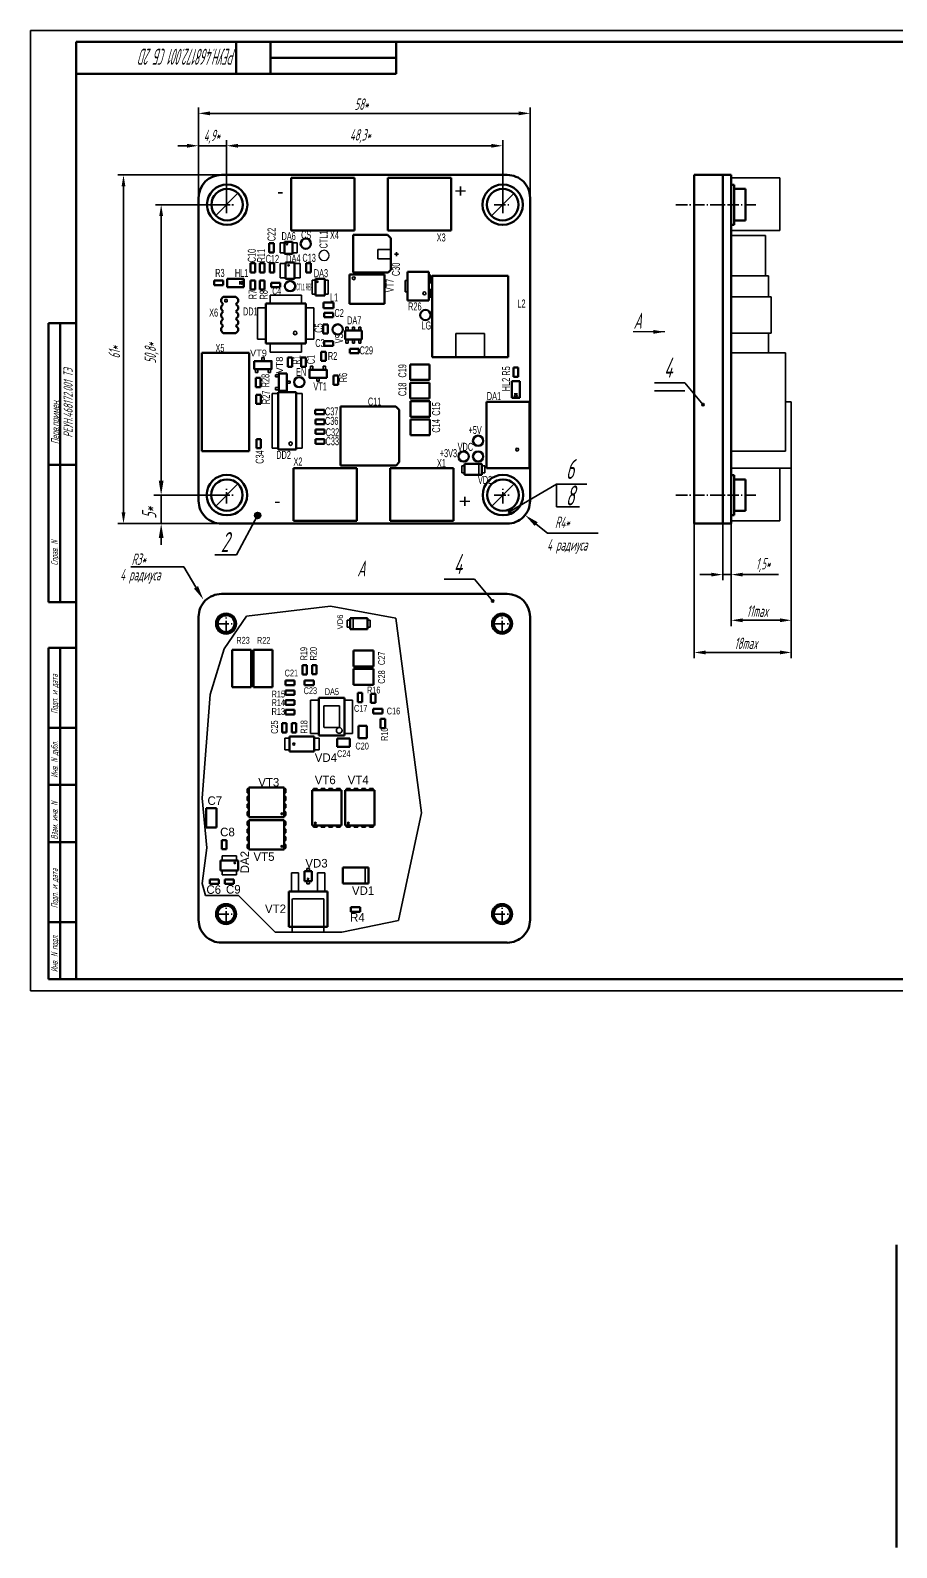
# Model space of a CAD drawing. Extents: x 23089 to 26449, y -1278 to -524.
# Drawn here: x 25663 to 26042, y -1187 to -524 of the extents above; entities that cross this region are included whole.
import ezdxf

# ---------------------------------------------------------------- set-up
doc = ezdxf.new("R2010")
doc.units = 0
doc.header["$MEASUREMENT"] = 0
doc.linetypes.add('CNTR_ECKD_1', pattern=[7.5, 5, -1, 0.5, -1])
doc.linetypes.add('DASHED2', pattern=[0.375, 0.25, -0.125])
doc.layers.get('0').update_dxf_attribs({"linetype": 'CONTINUOUS', "lineweight": 50})
for name, color, linetype, lineweight in [('CENTER', 2, 'CNTR_ECKD_1', 35), ('CONTUR', 7, 'CONTINUOUS', 50), ('DIM', 1, 'CONTINUOUS', 35)]:
    doc.layers.add(name, color=color, linetype=linetype, lineweight=lineweight)
doc.layers.add('TEXT', color=1, linetype='CONTINUOUS')
doc.layers.add('TopOverlay', color=2, linetype='CONTINUOUS')
doc.styles.add('ECKD', font='ec5cdwin.shx', dxfattribs={"oblique": 15})
doc.styles.add('GOST', font='GOST.shx', dxfattribs={"width": 0.7, "oblique": 15})
doc.styles.get("Standard").update_dxf_attribs({"font": 'ec5cdwin.shx'})
doc.dimstyles.new('05', dxfattribs={"dimtxt": 5, "dimasz": 5, "dimexe": 2.5, "dimexo": 0, "dimgap": 1.5, "dimtad": 1, "dimtoh": 1, "dimlfac": 0.5, "dimtxsty": 'ECKD', "dimcen": -3, "dimdle": 1.25, "dimclrd": 256, "dimclre": 256, "dimclrt": 256, "dimaunit": 1, "dimadec": 0, "dimazin": 0, "dimtfac": 0.45, "dimtmove": 0, "dimatfit": 2, "dimfxl": 1, "dimtvp": 0.9, "dimtolj": 1, "dimtzin": 12, "dimarcsym": 1})

msp = doc.modelspace()

# ---------------------------------------------------------------- hatches: boundary and pattern name
at = {"layer": 'DIM'}
for points in [[(25956.59, -687.25, 1), (25957.68, -687.25, 1)], [(25763.66, -735.72, 1), (25760.98, -735.72, 1)], [(25872.07, -733.99, 1), (25873.16, -733.99, 1)], [(25864.61, -773.12, 1), (25865.69, -773.12, 1)]]:
    msp.add_hatch(color=256, dxfattribs=at).paths.add_polyline_path(points)

# ---------------------------------------------------------------- linework, layer by layer
for p, q in [((25767.92, -528.55), (25767.92, -542.55)), ((25822.92, -528.55), (25822.92, -542.55)), ((25767.92, -535.55), (25822.92, -535.55)), ((25746.5, -586.79), (25871.5, -586.79)), ((25777, -588.04), (25804.75, -588.04)), ((25777, -588.04), (25777, -611.04)), ((25804.75, -588.04), (25804.75, -611.04)), ((25819.25, -588.04), (25847, -588.04)), ((25819.25, -588.04), (25819.25, -611.04)), ((25847, -588.04), (25847, -611.04)), ((25965.74, -586.79), (25953.24, -586.79)), ((25953.24, -586.79), (25953.24, -739.29)), ((25965.74, -586.79), (25969.49, -586.79)), ((25965.74, -739.29), (25965.74, -586.79)), ((25969.49, -586.79), (25969.49, -739.29)), ((25736.5, -729.29), (25736.5, -596.78)), ((25881.5, -729.29), (25881.5, -596.79)), ((25969.49, -591.04), (25970.74, -591.04)), ((25970.74, -591.04), (25970.74, -608.54)), ((25975.74, -592.91), (25970.74, -592.91)), ((25975.74, -599.79), (25975.74, -592.91)), ((25975.74, -599.79), (25975.74, -606.66)), ((25970.74, -608.54), (25969.49, -608.54)), ((25975.74, -606.66), (25970.74, -606.66)), ((25767.37, -620.66), (25767.37, -616.66)), ((25767.37, -616.66), (25769.37, -616.66)), ((25769.37, -620.66), (25769.37, -616.66)), ((25774.12, -621.35), (25774.12, -615.98)), ((25774.12, -615.98), (25777.62, -615.98)), ((25777, -611.04), (25804.75, -611.04)), ((25777.62, -621.35), (25777.62, -615.98)), ((25804.12, -629.51), (25804.12, -612.95)), ((25804.12, -612.95), (25819.19, -612.95)), ((25819.19, -612.95), (25820.62, -614.38)), ((25819.25, -611.04), (25847, -611.04)), ((25820.62, -628.26), (25820.62, -614.38)), ((25767.37, -620.66), (25769.37, -620.66)), ((25774.12, -621.35), (25777.62, -621.35)), ((25759.25, -625.41), (25761.25, -625.41)), ((25759.25, -629.41), (25759.25, -625.41)), ((25759.25, -629.41), (25761.25, -629.41)), ((25761.25, -629.41), (25761.25, -625.41)), ((25763.35, -625.41), (25765.35, -625.41)), ((25763.35, -629.41), (25763.35, -625.41)), ((25763.35, -629.41), (25765.35, -629.41)), ((25765.35, -629.41), (25765.35, -625.41)), ((25767.62, -629.41), (25767.62, -625.41)), ((25767.62, -625.41), (25769.62, -625.41)), ((25767.62, -629.41), (25769.62, -629.41)), ((25769.62, -629.41), (25769.62, -625.41)), ((25774.5, -625.04), (25778.5, -625.04)), ((25774.5, -632.29), (25774.5, -625.04)), ((25778.5, -632.29), (25778.5, -625.04)), ((25783.62, -629.41), (25783.62, -625.41)), ((25783.62, -625.41), (25785.62, -625.41)), ((25783.62, -629.41), (25785.62, -629.41)), ((25785.62, -629.41), (25785.62, -625.41)), ((25802.45, -630.27), (25817.83, -630.27)), ((25802.45, -643.14), (25802.45, -630.27)), ((25804.12, -629.51), (25819.37, -629.51)), ((25817.83, -643.14), (25817.83, -630.27)), ((25819.37, -629.51), (25820.62, -628.26)), ((25827.83, -629.12), (25837.21, -629.12)), ((25827.83, -641.74), (25827.83, -629.12)), ((25837.21, -641.74), (25837.21, -629.12)), ((25743.25, -634.95), (25743.25, -632.95)), ((25743.25, -632.95), (25747.25, -632.95)), ((25743.25, -634.95), (25747.25, -634.95)), ((25747.25, -634.95), (25747.25, -632.95)), ((25749, -632.19), (25756.3, -632.19)), ((25749, -635.81), (25749, -632.19)), ((25749, -635.81), (25756.3, -635.81)), ((25756.3, -635.81), (25756.3, -632.19)), ((25759.19, -632.94), (25761.19, -632.94)), ((25759.19, -636.94), (25759.19, -632.94)), ((25759.19, -636.94), (25761.19, -636.94)), ((25761.19, -636.94), (25761.19, -632.94)), ((25763.35, -632.91), (25765.35, -632.91)), ((25763.35, -636.91), (25763.35, -632.91)), ((25763.35, -636.91), (25765.35, -636.91)), ((25765.35, -636.91), (25765.35, -632.91)), ((25768.25, -633.91), (25772.25, -633.91)), ((25768.25, -635.91), (25768.25, -633.91)), ((25768.25, -635.91), (25772.25, -635.91)), ((25772.25, -635.91), (25772.25, -633.91)), ((25774.5, -632.29), (25778.5, -632.29)), ((25787.68, -639.48), (25787.68, -632.23)), ((25787.68, -632.23), (25791.68, -632.23)), ((25791.68, -639.48), (25791.68, -632.23)), ((25838.62, -630.91), (25871.87, -630.91)), ((25838.62, -666.41), (25838.62, -630.91)), ((25871.87, -666.41), (25871.87, -630.91)), ((25746.31, -641.13), (25747.31, -640.13)), ((25746.31, -642.31), (25746.31, -641.13)), ((25746.31, -642.31), (25747.31, -643.31)), ((25746.31, -644.31), (25747.31, -643.31)), ((25747.31, -640.13), (25752.81, -640.13)), ((25752.81, -640.13), (25753.81, -641.13)), ((25752.81, -643.31), (25753.81, -642.31)), ((25752.81, -643.31), (25753.81, -644.31)), ((25753.81, -642.31), (25753.81, -641.13)), ((25765.87, -643.04), (25783.37, -643.04)), ((25765.87, -660.54), (25765.87, -643.04)), ((25783.37, -660.54), (25783.37, -643.04)), ((25787.68, -639.48), (25791.68, -639.48)), ((25791.19, -642.61), (25795.56, -642.61)), ((25791.19, -644.98), (25791.19, -642.61)), ((25795.56, -644.98), (25795.56, -642.61)), ((25802.45, -643.14), (25817.83, -643.14)), ((25827.83, -641.74), (25837.21, -641.74)), ((25746.31, -645.48), (25746.31, -644.31)), ((25746.31, -645.48), (25747.31, -646.48)), ((25746.31, -647.48), (25747.31, -646.48)), ((25746.31, -648.66), (25746.31, -647.48)), ((25746.31, -648.66), (25747.31, -649.66)), ((25746.31, -650.66), (25747.31, -649.66)), ((25752.81, -646.48), (25753.81, -645.48)), ((25752.81, -646.48), (25753.81, -647.48)), ((25752.81, -649.66), (25753.81, -648.66)), ((25752.81, -649.66), (25753.81, -650.66)), ((25753.81, -645.48), (25753.81, -644.31)), ((25753.81, -648.66), (25753.81, -647.48)), ((25791.19, -644.98), (25795.56, -644.98)), ((25791.37, -647.04), (25795.37, -647.04)), ((25791.37, -649.04), (25791.37, -647.04)), ((25791.37, -649.04), (25795.37, -649.04)), ((25795.37, -649.04), (25795.37, -647.04)), ((25746.31, -651.83), (25746.31, -650.66)), ((25746.31, -651.83), (25747.31, -652.83)), ((25746.31, -653.83), (25747.31, -652.83)), ((25746.31, -655.01), (25746.31, -653.83)), ((25746.31, -655.01), (25747.31, -656.01)), ((25747.31, -656.01), (25752.81, -656.01)), ((25752.81, -652.83), (25753.81, -651.83)), ((25752.81, -652.83), (25753.81, -653.83)), ((25752.81, -656.01), (25753.81, -655.01)), ((25753.81, -651.83), (25753.81, -650.66)), ((25753.81, -655.01), (25753.81, -653.83)), ((25790.97, -656.17), (25790.97, -652.17)), ((25790.97, -652.17), (25792.97, -652.17)), ((25790.97, -656.17), (25792.97, -656.17)), ((25792.97, -656.17), (25792.97, -652.17)), ((25800.62, -658.79), (25800.62, -654.79)), ((25800.62, -654.79), (25807.87, -654.79)), ((25807.87, -658.79), (25807.87, -654.79)), ((25765.87, -660.54), (25783.37, -660.54)), ((25791.37, -659.54), (25795.37, -659.54)), ((25791.37, -661.54), (25791.37, -659.54)), ((25791.37, -661.54), (25795.37, -661.54)), ((25795.37, -661.54), (25795.37, -659.54)), ((25800.62, -658.79), (25807.87, -658.79)), ((25802.64, -664.76), (25802.64, -662.76)), ((25802.64, -662.76), (25806.64, -662.76)), ((25806.64, -664.76), (25806.64, -662.76)), ((25758.59, -664.54), (25737.99, -664.54)), ((25737.99, -664.54), (25737.99, -707.64)), ((25758.59, -707.64), (25758.59, -664.54)), ((25775.5, -666.66), (25777.5, -666.66)), ((25775.5, -670.66), (25775.5, -666.66)), ((25777.5, -670.66), (25777.5, -666.66)), ((25781.34, -670.66), (25781.34, -666.66)), ((25781.34, -666.66), (25783.34, -666.66)), ((25783.34, -670.66), (25783.34, -666.66)), ((25790.09, -668.11), (25790.09, -664.11)), ((25790.09, -664.11), (25792.09, -664.11)), ((25790.09, -668.11), (25792.09, -668.11)), ((25792.09, -668.11), (25792.09, -664.11)), ((25802.64, -664.76), (25806.64, -664.76)), ((25829, -669.71), (25837.5, -669.71)), ((25829, -676.46), (25829, -669.71)), ((25837.5, -676.46), (25837.5, -669.71)), ((25838.62, -666.41), (25871.87, -666.41)), ((25761.52, -679.56), (25761.52, -675.56)), ((25761.52, -675.56), (25763.52, -675.56)), ((25763.52, -679.56), (25763.52, -675.56)), ((25775.5, -670.66), (25777.5, -670.66)), ((25781.34, -670.66), (25783.34, -670.66)), ((25795.51, -678.54), (25795.51, -674.54)), ((25795.51, -674.54), (25797.51, -674.54)), ((25797.51, -678.54), (25797.51, -674.54)), ((25829, -676.46), (25837.5, -676.46)), ((25874.25, -671.04), (25876.25, -671.04)), ((25874.25, -675.04), (25874.25, -671.04)), ((25874.25, -675.04), (25876.25, -675.04)), ((25876.25, -675.04), (25876.25, -671.04)), ((25761.52, -679.56), (25763.52, -679.56)), ((25761.75, -686.91), (25761.75, -682.91)), ((25761.75, -682.91), (25763.75, -682.91)), ((25763.75, -686.91), (25763.75, -682.91)), ((25771.25, -681.79), (25779.25, -681.79)), ((25771.25, -706.79), (25771.25, -681.79)), ((25779.25, -706.79), (25779.25, -681.79)), ((25795.51, -678.54), (25797.51, -678.54)), ((25829, -677.77), (25837.5, -677.77)), ((25829, -684.52), (25829, -677.77)), ((25837.5, -684.52), (25837.5, -677.77)), ((25873.44, -684.29), (25873.44, -676.98)), ((25873.44, -676.98), (25877.06, -676.98)), ((25877.06, -684.29), (25877.06, -676.98)), ((25761.75, -686.91), (25763.75, -686.91)), ((25787.52, -691.45), (25787.52, -689.45)), ((25787.52, -689.45), (25791.52, -689.45)), ((25791.52, -691.45), (25791.52, -689.45)), ((25798.5, -713.79), (25798.5, -688.04)), ((25798.5, -688.04), (25822.81, -688.04)), ((25822.81, -688.04), (25824.25, -689.48)), ((25824.25, -712.42), (25824.25, -689.48)), ((25829, -684.52), (25837.5, -684.52)), ((25829.12, -685.76), (25837.62, -685.76)), ((25829.12, -692.51), (25829.12, -685.76)), ((25837.62, -692.51), (25837.62, -685.76)), ((25862.37, -686.04), (25881.25, -686.04)), ((25862.37, -715.04), (25862.37, -686.04)), ((25873.44, -684.29), (25877.06, -684.29)), ((25881.25, -715.04), (25881.25, -686.04)), ((25787.52, -691.45), (25791.52, -691.45)), ((25787.6, -695.72), (25787.6, -693.72)), ((25787.6, -693.72), (25791.6, -693.72)), ((25787.6, -695.72), (25791.6, -695.72)), ((25791.6, -695.72), (25791.6, -693.72)), ((25829.12, -692.51), (25837.62, -692.51)), ((25829.12, -693.79), (25837.62, -693.79)), ((25829.12, -700.54), (25829.12, -693.79)), ((25837.62, -700.54), (25837.62, -693.79)), ((25761.79, -706.29), (25761.79, -702.29)), ((25761.79, -702.29), (25763.79, -702.29)), ((25763.79, -706.29), (25763.79, -702.29)), ((25787.6, -702.38), (25791.6, -702.38)), ((25787.6, -704.38), (25787.6, -702.38)), ((25787.62, -700.05), (25787.62, -698.05)), ((25787.62, -698.05), (25791.62, -698.05)), ((25787.62, -700.05), (25791.62, -700.05)), ((25791.6, -704.38), (25791.6, -702.38)), ((25791.62, -700.05), (25791.62, -698.05)), ((25829.12, -700.54), (25837.62, -700.54)), ((25737.99, -707.64), (25758.59, -707.64)), ((25761.79, -706.29), (25763.79, -706.29)), ((25771.25, -706.79), (25779.25, -706.79)), ((25787.6, -704.38), (25791.6, -704.38)), ((25778, -715.04), (25805.75, -715.04)), ((25778, -738.04), (25778, -715.04)), ((25798.5, -713.79), (25822.87, -713.79)), ((25805.75, -738.04), (25805.75, -715.04)), ((25820.25, -715.04), (25848, -715.04)), ((25820.25, -738.04), (25820.25, -715.04)), ((25822.87, -713.79), (25824.25, -712.42)), ((25848, -738.04), (25848, -715.04)), ((25852.84, -713.19), (25860.34, -713.19)), ((25852.84, -714), (25852.84, -713.19)), ((25852.84, -717.07), (25852.84, -714)), ((25860.34, -714), (25860.34, -713.19)), ((25860.34, -717.07), (25860.34, -713.94)), ((25862.37, -715.04), (25881.25, -715.04)), ((25852.84, -717.94), (25852.84, -717.07)), ((25852.84, -717.94), (25860.34, -717.94)), ((25860.34, -717.94), (25860.34, -717.07)), ((25970.74, -718.04), (25969.49, -718.04)), ((25970.74, -718.04), (25970.74, -735.54)), ((25975.74, -719.91), (25970.74, -719.91)), ((25975.74, -726.79), (25975.74, -719.91)), ((25975.74, -726.79), (25975.74, -733.66)), ((25970.74, -735.54), (25969.49, -735.54)), ((25975.74, -733.66), (25970.74, -733.66)), ((25746.5, -739.29), (25871.5, -739.29)), ((25778, -738.04), (25805.75, -738.04)), ((25820.25, -738.04), (25848, -738.04)), ((25953.24, -739.29), (25965.74, -739.29)), ((25953.24, -739.29), (25958.24, -739.29)), ((25969.49, -739.29), (25965.74, -739.29)), ((25871.5, -770.03), (25746.5, -770.03)), ((25736.5, -912.53), (25736.5, -780.03)), ((25802.85, -781.53), (25802.85, -780.66)), ((25810.35, -780.66), (25802.85, -780.66)), ((25802.85, -784.66), (25802.85, -781.53)), ((25810.35, -781.53), (25810.35, -780.66)), ((25810.35, -784.59), (25810.35, -781.53)), ((25881.5, -912.54), (25881.5, -780.03)), ((25802.85, -785.41), (25802.85, -784.59)), ((25810.35, -785.41), (25802.85, -785.41)), ((25810.35, -785.41), (25810.35, -784.59)), ((25751.21, -810.78), (25751.21, -794.53)), ((25759.46, -794.53), (25751.21, -794.53)), ((25759.46, -810.78), (25759.46, -794.53)), ((25760.58, -810.78), (25760.58, -794.53)), ((25768.83, -794.53), (25760.58, -794.53)), ((25768.83, -810.78), (25768.83, -794.53)), ((25813.03, -794.7), (25804.28, -794.7)), ((25804.28, -801.7), (25804.28, -794.7)), ((25813.03, -801.7), (25813.03, -794.7)), ((25781.88, -805.19), (25781.88, -801.19)), ((25783.88, -801.19), (25781.88, -801.19)), ((25783.88, -805.19), (25783.88, -801.19)), ((25786.14, -805.12), (25786.14, -801.12)), ((25788.14, -801.12), (25786.14, -801.12)), ((25788.14, -805.12), (25788.14, -801.12)), ((25813.03, -801.7), (25804.28, -801.7)), ((25813.03, -802.73), (25804.28, -802.73)), ((25804.28, -809.73), (25804.28, -802.73)), ((25813.03, -809.73), (25813.03, -802.73)), ((25778.45, -807.88), (25774.45, -807.88)), ((25774.45, -809.88), (25774.45, -807.88)), ((25778.45, -809.88), (25778.45, -807.88)), ((25783.88, -805.19), (25781.88, -805.19)), ((25786.86, -807.88), (25782.86, -807.88)), ((25782.86, -809.88), (25782.86, -807.88)), ((25788.14, -805.12), (25786.14, -805.12)), ((25786.86, -809.88), (25786.86, -807.88)), ((25759.46, -810.78), (25751.21, -810.78)), ((25768.83, -810.78), (25760.58, -810.78)), ((25778.45, -809.88), (25774.45, -809.88)), ((25774.51, -814.2), (25774.51, -812.2)), ((25778.51, -812.2), (25774.51, -812.2)), ((25778.51, -814.2), (25774.51, -814.2)), ((25778.51, -814.2), (25778.51, -812.2)), ((25786.86, -809.88), (25782.86, -809.88)), ((25800.29, -815.47), (25789.04, -815.47)), ((25789.04, -831.97), (25789.04, -815.47)), ((25800.29, -831.97), (25800.29, -815.47)), ((25813.03, -809.73), (25804.28, -809.73)), ((25808.12, -813.32), (25806.12, -813.32)), ((25806.12, -817.32), (25806.12, -813.32)), ((25808.12, -817.32), (25808.12, -813.32)), ((25811.89, -817.66), (25811.89, -813.66)), ((25813.89, -813.66), (25811.89, -813.66)), ((25813.89, -817.66), (25813.89, -813.66)), ((25774.51, -818.51), (25774.51, -816.51)), ((25778.51, -816.51), (25774.51, -816.51)), ((25778.51, -818.51), (25774.51, -818.51)), ((25774.51, -822.73), (25774.51, -820.73)), ((25778.51, -820.73), (25774.51, -820.73)), ((25778.51, -822.73), (25774.51, -822.73)), ((25778.51, -818.51), (25778.51, -816.51)), ((25778.51, -822.73), (25778.51, -820.73)), ((25808.12, -817.32), (25806.12, -817.32)), ((25813.89, -817.66), (25811.89, -817.66)), ((25816.91, -820.28), (25812.91, -820.28)), ((25812.91, -822.28), (25812.91, -820.28)), ((25816.91, -822.28), (25812.91, -822.28)), ((25816.91, -822.28), (25816.91, -820.28)), ((25773, -830.59), (25773, -826.59)), ((25775, -826.59), (25773, -826.59)), ((25775, -830.59), (25775, -826.59)), ((25779.22, -826.59), (25777.22, -826.59)), ((25777.22, -830.59), (25777.22, -826.59)), ((25779.22, -830.59), (25779.22, -826.59)), ((25810.06, -827.66), (25806.43, -827.66)), ((25806.43, -833.16), (25806.43, -827.66)), ((25810.06, -833.16), (25810.06, -827.66)), ((25816.1, -828.71), (25816.1, -824.71)), ((25818.1, -824.71), (25816.1, -824.71)), ((25818.1, -828.71), (25816.1, -828.71)), ((25818.1, -828.71), (25818.1, -824.71)), ((25775, -830.59), (25773, -830.59)), ((25776.29, -838.91), (25776.29, -832.41)), ((25776.29, -832.41), (25787.09, -832.41)), ((25779.22, -830.59), (25777.22, -830.59)), ((25787.09, -838.91), (25787.09, -832.41)), ((25800.29, -831.97), (25789.04, -831.97)), ((25797.18, -836.84), (25797.18, -833.22)), ((25802.68, -833.22), (25797.18, -833.22)), ((25802.68, -836.84), (25802.68, -833.22)), ((25810.06, -833.16), (25806.43, -833.16)), ((25776.29, -838.91), (25787.09, -838.91)), ((25802.68, -836.84), (25797.18, -836.84)), ((25758.54, -867.58), (25758.54, -854.71)), ((25773.92, -854.71), (25758.54, -854.71)), ((25773.92, -867.58), (25773.92, -854.71)), ((25786.17, -855.87), (25799.04, -855.87)), ((25786.17, -871.24), (25786.17, -855.87)), ((25799.04, -871.24), (25799.04, -855.87)), ((25800.58, -855.87), (25813.45, -855.87)), ((25800.58, -871.24), (25800.58, -855.87)), ((25813.45, -871.24), (25813.45, -855.87)), ((25744.37, -863.68), (25739.87, -863.68)), ((25739.87, -872.18), (25739.87, -863.68)), ((25744.37, -872.18), (25744.37, -863.68)), ((25773.92, -867.58), (25758.54, -867.58)), ((25758.54, -881.84), (25758.54, -868.97)), ((25773.92, -868.97), (25758.54, -868.97)), ((25773.92, -881.84), (25773.92, -868.97)), ((25744.37, -872.18), (25739.87, -872.18)), ((25786.17, -871.24), (25799.04, -871.24)), ((25800.58, -871.24), (25813.45, -871.24)), ((25746.7, -881.7), (25746.7, -877.7)), ((25748.7, -877.7), (25746.7, -877.7)), ((25748.7, -881.7), (25746.7, -881.7)), ((25748.7, -881.7), (25748.7, -877.7)), ((25773.92, -881.84), (25758.54, -881.84)), ((25753.78, -886.56), (25746.16, -886.56)), ((25746.16, -890.93), (25746.16, -886.56)), ((25753.78, -890.93), (25753.78, -886.56)), ((25741.37, -896.86), (25741.37, -894.86)), ((25745.37, -894.86), (25741.37, -894.86)), ((25745.37, -896.86), (25745.37, -894.86)), ((25753.78, -890.93), (25746.16, -890.93)), ((25747.97, -896.86), (25747.97, -894.86)), ((25751.97, -894.86), (25747.97, -894.86)), ((25751.97, -896.86), (25751.97, -894.86)), ((25786.03, -891.33), (25782.78, -891.33)), ((25782.78, -895.58), (25782.78, -891.33)), ((25786.03, -895.58), (25782.78, -895.58)), ((25786.03, -895.58), (25786.03, -891.33)), ((25810.82, -889.66), (25799.57, -889.66)), ((25799.57, -896.64), (25799.57, -889.67)), ((25810.82, -889.67), (25799.57, -889.67)), ((25810.82, -896.63), (25810.82, -889.66)), ((25745.37, -896.86), (25741.37, -896.86)), ((25751.97, -896.86), (25747.97, -896.86)), ((25792.82, -900.12), (25775.99, -900.12)), ((25775.99, -915.67), (25775.99, -900.12)), ((25792.82, -900.12), (25775.99, -900.12)), ((25775.99, -915.67), (25775.99, -900.12)), ((25792.82, -915.67), (25792.82, -900.12)), ((25792.82, -915.67), (25792.82, -900.12)), ((25810.82, -896.64), (25799.57, -896.64)), ((25810.82, -896.66), (25799.57, -896.66)), ((25803.16, -909.04), (25803.16, -907.04)), ((25807.16, -907.04), (25803.16, -907.04)), ((25807.16, -909.04), (25803.16, -909.04)), ((25807.16, -909.04), (25807.16, -907.04)), ((25792.82, -915.67), (25775.99, -915.67)), ((25871.5, -922.53), (25746.5, -922.53)), ((26041.82, -1187.12), (26041.82, -1054.62))]:
    msp.add_line(p, q)
for points in [[(25760.82, -668.16), (25768.42, -668.16), (25768.42, -671.66), (25760.82, -671.66)], [(25775.12, -673.61), (25775.12, -681.21), (25771.62, -681.21), (25771.62, -673.61)], [(25792.55, -675.46), (25784.95, -675.46), (25784.95, -671.96), (25792.55, -671.96)]]:
    msp.add_lwpolyline(points, close=True)
for centre, radius in [((25749, -599.79), 8.85), ((25749, -599.79), 6.88), ((25869.5, -599.79), 8.85), ((25869.5, -599.79), 6.88), ((25748.88, -726.79), 8.85), ((25748.88, -726.79), 6.88), ((25869.63, -726.79), 8.85), ((25869.63, -726.79), 6.88), ((25748.5, -783.03), 4.38), ((25748.5, -783.03), 3.75), ((25869.25, -783.03), 4.38), ((25869.25, -783.03), 3.75), ((25748.5, -910.03), 4.38), ((25748.5, -910.03), 3.75), ((25869.25, -910.03), 4.38), ((25869.25, -910.03), 3.75)]:
    msp.add_circle(centre, radius)
for centre, radius, start, end in [((25746.5, -596.78), 10, 90.00131, 179.99891), ((25871.5, -596.79), 10, 0.00001, 90.00065), ((25783.37, -616.85), 2.25, 0, 180), ((25783.37, -616.85), 2.25, 180, 0), ((25776.5, -635.39), 2.25, 90, 270), ((25776.5, -635.39), 2.25, 270, 90), ((25835.69, -648.04), 2.25, 0, 180), ((25835.69, -648.04), 2.25, 180, 0), ((25797.34, -654.34), 2.25, 0, 180), ((25797.34, -654.34), 2.25, 180, 0), ((25780.54, -677.41), 2.25, 90, 270), ((25780.54, -677.41), 2.25, 270, 90), ((25858.75, -703.04), 2.25, 90, 270), ((25858.75, -703.04), 2.25, 270, 90), ((25852.41, -709.91), 2.25, 0, 180), ((25852.41, -709.91), 2.25, 180, 0), ((25858.75, -709.91), 2.25, 90, 270), ((25858.75, -709.91), 2.25, 90, 270), ((25858.75, -709.91), 2.25, 270, 90), ((25746.5, -729.29), 10, 179.99997, 270.00043), ((25871.5, -729.29), 10, 269.99909, 360), ((25746.5, -780.03), 10, 89.99935, 179.99999), ((25871.5, -780.03), 10, 0.00109, 89.99869), ((25746.5, -912.53), 10, 180, 270.00091), ((25871.5, -912.54), 10, 269.99957, 0.00003)]:
    msp.add_arc(centre, radius, start, end)
at = {"layer": 'CENTER'}
for p, q in [((25748.75, -603.54), (25748.75, -596.04)), ((25869.5, -603.54), (25869.5, -596.04)), ((25869.5, -603.54), (25869.5, -596.04)), ((25745, -599.79), (25752.5, -599.79)), ((25745.25, -599.79), (25752.75, -599.79)), ((25865.75, -599.79), (25873.25, -599.79)), ((25865.75, -599.79), (25873.25, -599.79)), ((25980.28, -599.79), (25944.7, -599.79)), ((25748.75, -730.54), (25748.75, -723.04)), ((25869.63, -730.54), (25869.63, -723.04)), ((25745, -726.79), (25752.5, -726.79)), ((25745.13, -726.79), (25752.63, -726.79)), ((25865.75, -726.79), (25873.25, -726.79)), ((25865.88, -726.79), (25873.38, -726.79)), ((25980.28, -726.79), (25944.7, -726.79)), ((25748.5, -786.78), (25748.5, -779.28)), ((25869.25, -786.78), (25869.25, -779.28)), ((25744.75, -783.03), (25752.25, -783.03)), ((25865.5, -783.03), (25873, -783.03)), ((25748.5, -913.78), (25748.5, -906.28)), ((25869.25, -913.78), (25869.25, -906.28)), ((25744.75, -910.03), (25752.25, -910.03)), ((25865.5, -910.03), (25873, -910.03))]:
    msp.add_line(p, q, dxfattribs=at)
at = {"layer": 'CONTUR'}
for p, q in [((26251.92, -528.55), (25682.92, -528.55)), ((25682.92, -528.55), (25682.92, -938.55)), ((25752.92, -542.55), (25752.92, -528.55)), ((25752.92, -542.55), (25752.92, -528.55)), ((25752.92, -542.55), (25752.92, -528.55)), ((25682.92, -542.55), (25752.92, -542.55)), ((25682.92, -542.55), (25752.92, -542.55)), ((25682.92, -542.55), (25822.92, -542.55)), ((25670.92, -773.55), (25670.92, -651.55)), ((25670.92, -651.55), (25682.92, -651.55)), ((25675.92, -773.55), (25675.92, -651.55)), ((25670.92, -713.55), (25682.92, -713.55)), ((25682.92, -773.55), (25670.92, -773.55)), ((25670.92, -938.55), (25670.92, -793.55)), ((25670.92, -793.55), (25682.92, -793.55)), ((25675.92, -938.55), (25675.92, -793.55)), ((25670.92, -828.55), (25682.92, -828.55)), ((25670.92, -853.55), (25682.92, -853.55)), ((25670.92, -878.55), (25682.92, -878.55)), ((25670.92, -913.55), (25682.92, -913.55)), ((25682.92, -938.55), (25670.92, -938.55)), ((25682.92, -938.55), (26251.92, -938.55))]:
    msp.add_line(p, q, dxfattribs=at)
at = {"layer": 'DIM'}
for p, q in [((26256.92, -523.55), (25662.92, -523.55)), ((25662.92, -523.55), (25662.92, -943.55)), ((25736.5, -596.78), (25736.5, -557.35)), ((25881.5, -596.79), (25881.5, -557.35)), ((25741.5, -559.85), (25876.5, -559.85)), ((25731.5, -574.02), (25727.45, -574.02)), ((25736.5, -596.78), (25736.5, -571.52)), ((25748.75, -574.02), (25736.5, -574.02)), ((25748.75, -599.79), (25748.75, -571.52)), ((25748.75, -599.79), (25748.75, -571.52)), ((25753.75, -574.02), (25758.75, -574.02)), ((25753.75, -574.02), (25864.5, -574.02)), ((25869.5, -599.79), (25869.5, -571.52)), ((25746.5, -586.79), (25701.16, -586.79)), ((25969.49, -588.04), (25990.74, -588.04)), ((25990.74, -588.04), (25990.74, -611.04)), ((25703.66, -734.29), (25703.66, -591.79)), ((25744.02, -604.52), (25753.74, -594.8)), ((25864.64, -604.65), (25874.36, -594.93)), ((25748.75, -599.79), (25717.63, -599.79)), ((25720.13, -721.79), (25720.13, -604.79)), ((25774.12, -616.54), (25772.19, -616.54)), ((25772.19, -616.54), (25772.19, -620.79)), ((25777.62, -616.54), (25779.56, -616.54)), ((25779.56, -616.54), (25779.56, -620.79)), ((25990.74, -611.04), (25969.49, -611.04)), ((25969.49, -613.29), (25984.49, -613.29)), ((25969.49, -613.29), (25984.49, -613.29)), ((25984.49, -613.29), (25984.49, -630.91)), ((25772.19, -620.79), (25774.12, -620.79)), ((25779.56, -620.79), (25777.62, -620.79)), ((25820.62, -619.45), (25814.87, -619.45)), ((25814.87, -619.45), (25814.87, -623.45)), ((25814.87, -623.45), (25820.62, -623.45)), ((25823.9, -621.45), (25822.23, -621.45)), ((25823.06, -622.28), (25823.06, -620.61)), ((25772.13, -631.8), (25772.13, -625.52)), ((25774.5, -625.52), (25772.13, -625.52)), ((25778.5, -625.52), (25780.87, -625.52)), ((25780.87, -631.8), (25780.87, -625.52)), ((25754.5, -634.7), (25754.5, -633.3)), ((25754.51, -633.97), (25755.77, -633.3)), ((25754.51, -633.97), (25755.77, -634.76)), ((25755.77, -634.76), (25755.77, -633.3)), ((25774.5, -631.8), (25772.13, -631.8)), ((25778.5, -631.8), (25780.87, -631.8)), ((25786.21, -638.89), (25786.21, -632.82)), ((25787.68, -632.82), (25786.21, -632.82)), ((25791.68, -632.82), (25793.15, -632.82)), ((25793.15, -638.89), (25793.15, -632.82)), ((25827.83, -632.93), (25826.89, -632.93)), ((25826.89, -632.93), (25826.89, -637.93)), ((25837.21, -630.68), (25838.14, -630.68)), ((25838.14, -633.93), (25837.21, -633.93)), ((25837.21, -636.93), (25838.14, -636.93)), ((25838.14, -630.68), (25838.14, -633.93)), ((25838.14, -636.93), (25838.14, -640.18)), ((25969.49, -630.91), (25985.74, -630.91)), ((25969.49, -630.91), (25985.74, -630.91)), ((25985.74, -630.91), (25985.74, -640.13)), ((25747.98, -642.22), (25747.98, -641.22)), ((25747.98, -641.22), (25748.98, -641.22)), ((25747.98, -642.22), (25748.98, -642.22)), ((25748.98, -642.22), (25748.98, -641.22)), ((25767.75, -643.04), (25767.75, -639.29)), ((25767.75, -639.29), (25781.5, -639.29)), ((25781.5, -639.29), (25781.5, -643.04)), ((25787.68, -638.89), (25786.21, -638.89)), ((25791.68, -638.89), (25793.15, -638.89)), ((25826.89, -637.93), (25827.83, -637.93)), ((25838.14, -640.18), (25837.21, -640.18)), ((25986.99, -640.13), (25969.49, -640.13)), ((25986.99, -656.01), (25986.99, -640.13)), ((25762.31, -658.66), (25762.31, -644.91)), ((25762.31, -644.91), (25765.87, -644.91)), ((25786.94, -644.91), (25783.37, -644.91)), ((25786.94, -658.66), (25786.94, -644.91)), ((25801.47, -653.29), (25800.97, -653.29)), ((25800.97, -653.29), (25800.97, -654.79)), ((25801.47, -653.29), (25801.97, -653.29)), ((25801.97, -653.29), (25801.97, -654.79)), ((25804.25, -653.29), (25803.75, -653.29)), ((25803.75, -653.29), (25803.75, -654.79)), ((25804.25, -653.29), (25804.75, -653.29)), ((25804.75, -653.29), (25804.75, -654.79)), ((25807.03, -653.29), (25806.53, -653.29)), ((25806.53, -653.29), (25806.53, -654.79)), ((25807.03, -653.29), (25807.53, -653.29)), ((25807.53, -653.29), (25807.53, -654.79)), ((25849, -666.41), (25849, -656.16)), ((25849, -656.16), (25861.5, -656.16)), ((25861.5, -656.16), (25861.5, -666.41)), ((25969.49, -656.01), (25986.99, -656.01)), ((25985.74, -656.01), (25985.74, -664.54)), ((25765.87, -658.66), (25762.31, -658.66)), ((25767.75, -660.54), (25767.75, -664.29)), ((25781.5, -664.29), (25781.5, -660.54)), ((25783.37, -658.66), (25786.94, -658.66)), ((25800.97, -660.29), (25800.97, -658.79)), ((25801.47, -660.29), (25800.97, -660.29)), ((25801.47, -660.29), (25801.97, -660.29)), ((25801.97, -660.29), (25801.97, -658.79)), ((25803.75, -660.29), (25803.75, -658.79)), ((25804.25, -660.29), (25803.75, -660.29)), ((25804.25, -660.29), (25804.75, -660.29)), ((25804.75, -660.29), (25804.75, -658.79)), ((25806.53, -660.29), (25806.53, -658.79)), ((25807.03, -660.29), (25806.53, -660.29)), ((25807.03, -660.29), (25807.53, -660.29)), ((25807.53, -660.29), (25807.53, -658.79)), ((25764.62, -666.66), (25764.12, -666.66)), ((25764.12, -666.66), (25764.12, -668.16)), ((25764.62, -666.66), (25765.12, -666.66)), ((25765.12, -666.66), (25765.12, -668.16)), ((25767.75, -664.29), (25781.5, -664.29)), ((25993.24, -664.54), (25969.49, -664.54)), ((25993.24, -707.64), (25993.24, -664.54)), ((25761.35, -673.16), (25761.35, -671.66)), ((25761.85, -673.16), (25761.35, -673.16)), ((25761.85, -673.16), (25762.35, -673.16)), ((25762.35, -673.16), (25762.35, -671.66)), ((25766.9, -673.16), (25766.9, -671.66)), ((25767.4, -673.16), (25766.9, -673.16)), ((25767.4, -673.16), (25767.9, -673.16)), ((25767.9, -673.16), (25767.9, -671.66)), ((25770.12, -674.64), (25770.12, -674.14)), ((25770.12, -674.14), (25771.62, -674.14)), ((25770.12, -674.64), (25770.12, -675.14)), ((25770.12, -675.14), (25771.62, -675.14)), ((25785.97, -670.46), (25785.47, -670.46)), ((25785.47, -670.46), (25785.47, -671.96)), ((25785.97, -670.46), (25786.47, -670.46)), ((25786.47, -670.46), (25786.47, -671.96)), ((25788.25, -676.96), (25788.25, -675.46)), ((25789.25, -676.96), (25789.25, -675.46)), ((25791.53, -670.46), (25791.03, -670.46)), ((25791.03, -670.46), (25791.03, -671.96)), ((25791.53, -670.46), (25792.03, -670.46)), ((25792.03, -670.46), (25792.03, -671.96)), ((25768.75, -682.36), (25768.75, -706.21)), ((25768.75, -682.36), (25771.25, -682.36)), ((25770.12, -680.19), (25770.12, -679.69)), ((25770.12, -679.69), (25771.62, -679.69)), ((25770.12, -680.19), (25770.12, -680.69)), ((25770.12, -680.69), (25771.62, -680.69)), ((25776.62, -676.91), (25775.12, -676.91)), ((25776.62, -677.91), (25775.12, -677.91)), ((25776.62, -677.41), (25776.62, -676.91)), ((25776.62, -677.41), (25776.62, -677.91)), ((25781.75, -682.36), (25779.25, -682.36)), ((25781.75, -682.36), (25781.75, -706.21)), ((25788.75, -676.96), (25788.25, -676.96)), ((25788.75, -676.96), (25789.25, -676.96)), ((25874.49, -683.75), (25875.27, -682.5)), ((25874.55, -682.48), (25875.95, -682.48)), ((25875.27, -682.5), (25875.95, -683.75)), ((25949.23, -677.65), (25935.95, -677.65)), ((25949.23, -681.14), (25935.95, -681.14)), ((25957.14, -687.25), (25949.23, -677.65)), ((25874.49, -683.75), (25875.95, -683.75)), ((25995.74, -686.04), (25993.24, -686.04)), ((25995.74, -715.04), (25995.74, -686.04)), ((25768.75, -706.21), (25771.25, -706.21)), ((25781.75, -706.21), (25779.25, -706.21)), ((25969.49, -707.64), (25969.49, -707.64)), ((25969.49, -707.64), (25993.24, -707.64)), ((25720.13, -720.54), (25720.13, -714.29)), ((25851.65, -717.07), (25851.65, -714)), ((25851.65, -714), (25852.84, -714)), ((25859.09, -717.94), (25859.09, -713.19)), ((25860.34, -714), (25861.65, -714)), ((25861.65, -717.07), (25861.65, -714)), ((25969.49, -712.4), (25969.49, -712.4)), ((25969.49, -715.04), (25995.74, -715.04)), ((25990.74, -738.04), (25990.74, -715.04)), ((25995.74, -715.04), (25995.74, -784.05)), ((25995.74, -715.04), (25995.74, -798.12)), ((25744.02, -731.65), (25753.74, -721.93)), ((25851.65, -717.07), (25852.84, -717.07)), ((25860.34, -717.07), (25861.65, -717.07)), ((25864.77, -731.65), (25874.49, -721.93)), ((25872.62, -733.99), (25893.1, -721.98)), ((25906.38, -721.98), (25893.1, -721.98)), ((25893.1, -721.98), (25893.1, -731.98)), ((25965.74, -717.54), (25965.74, -717.54)), ((25748.75, -726.79), (25717, -726.79)), ((25748.75, -726.79), (25717.63, -726.79)), ((25720.13, -739.29), (25720.13, -726.79)), ((25762.32, -735.72), (25753.05, -752.94)), ((25893.1, -731.98), (25903.1, -731.98)), ((25953.24, -732.43), (25953.24, -798.12)), ((25746.5, -739.29), (25701.16, -739.29)), ((25746.5, -739.29), (25717, -739.29)), ((25884.17, -739.46), (25889.04, -743.38)), ((25965.74, -739.29), (25965.74, -764.07)), ((25969.49, -738.04), (25990.74, -738.04)), ((25969.49, -739.29), (25969.49, -784.05)), ((25969.49, -739.29), (25969.49, -764.07)), ((25720.13, -745.54), (25720.13, -748.62)), ((25889.04, -743.38), (25911.2, -743.38)), ((25753.05, -752.94), (25743.62, -752.94)), ((25730.05, -758.23), (25706.85, -758.23)), ((25735.36, -767.11), (25730.05, -758.23)), ((25960.74, -761.57), (25955.74, -761.57)), ((25965.74, -761.57), (25969.49, -761.57)), ((25974.49, -761.57), (25990.08, -761.57)), ((25857.24, -763.53), (25843.96, -763.53)), ((25865.15, -773.12), (25857.24, -763.53)), ((25757.53, -779.69), (25794.27, -775.37)), ((25794.27, -775.37), (25822.8, -780.62)), ((25747.67, -794.01), (25757.53, -779.69)), ((25801.54, -784.59), (25801.54, -781.53)), ((25802.85, -781.53), (25801.54, -781.53)), ((25804.1, -785.41), (25804.1, -780.66)), ((25811.54, -781.53), (25810.35, -781.53)), ((25811.54, -784.59), (25811.54, -781.53)), ((25822.8, -780.62), (25833.94, -865.72)), ((25974.49, -781.55), (25990.74, -781.55)), ((25802.85, -784.59), (25801.54, -784.59)), ((25811.54, -784.59), (25810.35, -784.59)), ((25741.55, -814.06), (25747.67, -794.01)), ((25958.24, -795.62), (25990.74, -795.62)), ((25738.03, -859.4), (25741.55, -814.06)), ((25789.04, -816.41), (25785.48, -816.41)), ((25785.48, -816.41), (25785.48, -831.03)), ((25800.29, -816.41), (25803.85, -816.41)), ((25803.85, -816.41), (25803.85, -831.03)), ((25776.29, -833.16), (25774.19, -833.16)), ((25774.19, -833.16), (25774.19, -838.16)), ((25789.04, -831.03), (25785.48, -831.03)), ((25787.09, -833.16), (25789.19, -833.16)), ((25789.19, -833.16), (25789.19, -838.16)), ((25800.29, -831.03), (25803.85, -831.03)), ((25774.19, -838.16), (25776.29, -838.16)), ((25789.19, -838.16), (25787.09, -838.16)), ((25758.54, -855.31), (25757.75, -855.31)), ((25757.75, -855.31), (25757.75, -856.94)), ((25773.92, -855.31), (25774.72, -855.31)), ((25774.72, -855.31), (25774.72, -856.94)), ((25788.4, -855.07), (25786.77, -855.07)), ((25786.77, -855.07), (25786.77, -855.87)), ((25788.4, -855.87), (25788.4, -855.07)), ((25791.76, -855.07), (25790.14, -855.07)), ((25790.14, -855.07), (25790.14, -855.87)), ((25791.76, -855.87), (25791.76, -855.07)), ((25795.07, -855.07), (25793.44, -855.07)), ((25793.44, -855.07), (25793.44, -855.87)), ((25795.07, -855.87), (25795.07, -855.07)), ((25798.43, -855.07), (25796.81, -855.07)), ((25796.81, -855.07), (25796.81, -855.87)), ((25798.43, -855.87), (25798.43, -855.07)), ((25802.81, -855.07), (25801.19, -855.07)), ((25801.19, -855.07), (25801.19, -855.87)), ((25802.81, -855.87), (25802.81, -855.07)), ((25806.18, -855.07), (25804.55, -855.07)), ((25804.55, -855.07), (25804.55, -855.87)), ((25806.18, -855.87), (25806.18, -855.07)), ((25809.48, -855.07), (25807.85, -855.07)), ((25807.85, -855.07), (25807.85, -855.87)), ((25809.48, -855.87), (25809.48, -855.07)), ((25812.84, -855.07), (25811.22, -855.07)), ((25811.22, -855.07), (25811.22, -855.87)), ((25812.84, -855.87), (25812.84, -855.07)), ((25740.14, -881.12), (25738.03, -859.4)), ((25757.75, -856.94), (25758.54, -856.94)), ((25758.54, -858.68), (25757.75, -858.68)), ((25757.75, -858.68), (25757.75, -860.31)), ((25757.75, -860.31), (25758.54, -860.31)), ((25758.54, -861.98), (25757.75, -861.98)), ((25757.75, -861.98), (25757.75, -863.61)), ((25774.72, -856.94), (25773.92, -856.94)), ((25773.92, -858.68), (25774.72, -858.68)), ((25774.72, -860.31), (25773.92, -860.31)), ((25773.92, -861.98), (25774.72, -861.98)), ((25774.72, -858.68), (25774.72, -860.31)), ((25774.72, -861.98), (25774.72, -863.61)), ((25757.75, -863.61), (25758.54, -863.61)), ((25758.54, -865.35), (25757.75, -865.35)), ((25757.75, -865.35), (25757.75, -866.97)), ((25757.75, -866.97), (25758.54, -866.97)), ((25774.72, -863.61), (25773.92, -863.61)), ((25773.92, -865.35), (25774.72, -865.35)), ((25774.72, -866.97), (25773.92, -866.97)), ((25774.72, -865.35), (25774.72, -866.97)), ((25833.94, -865.72), (25823.97, -912.9)), ((25758.54, -869.58), (25757.75, -869.58)), ((25757.75, -869.58), (25757.75, -871.2)), ((25757.75, -871.2), (25758.54, -871.2)), ((25758.54, -872.94), (25757.75, -872.94)), ((25757.75, -872.94), (25757.75, -874.57)), ((25757.75, -874.57), (25758.54, -874.57)), ((25773.92, -869.58), (25774.72, -869.58)), ((25774.72, -871.2), (25773.92, -871.2)), ((25773.92, -872.94), (25774.72, -872.94)), ((25774.72, -874.57), (25773.92, -874.57)), ((25774.72, -869.58), (25774.72, -871.2)), ((25774.72, -872.94), (25774.72, -874.57)), ((25786.77, -872.04), (25786.77, -871.24)), ((25788.4, -872.04), (25786.77, -872.04)), ((25788.4, -871.24), (25788.4, -872.04)), ((25790.14, -872.04), (25790.14, -871.24)), ((25791.76, -872.04), (25790.14, -872.04)), ((25791.76, -871.24), (25791.76, -872.04)), ((25793.44, -872.04), (25793.44, -871.24)), ((25795.07, -872.04), (25793.44, -872.04)), ((25795.07, -871.24), (25795.07, -872.04)), ((25796.81, -872.04), (25796.81, -871.24)), ((25798.43, -872.04), (25796.81, -872.04)), ((25798.43, -871.24), (25798.43, -872.04)), ((25801.19, -872.04), (25801.19, -871.24)), ((25802.81, -872.04), (25801.19, -872.04)), ((25802.81, -871.24), (25802.81, -872.04)), ((25804.55, -872.04), (25804.55, -871.24)), ((25806.18, -872.04), (25804.55, -872.04)), ((25806.18, -871.24), (25806.18, -872.04)), ((25807.85, -872.04), (25807.85, -871.24)), ((25809.48, -872.04), (25807.85, -872.04)), ((25809.48, -871.24), (25809.48, -872.04)), ((25811.22, -872.04), (25811.22, -871.24)), ((25812.84, -872.04), (25811.22, -872.04)), ((25812.84, -871.24), (25812.84, -872.04)), ((25738.11, -896.71), (25740.14, -881.12)), ((25758.54, -876.24), (25757.75, -876.24)), ((25757.75, -876.24), (25757.75, -877.87)), ((25757.75, -877.87), (25758.54, -877.87)), ((25758.54, -879.61), (25757.75, -879.61)), ((25757.75, -879.61), (25757.75, -881.23)), ((25757.75, -881.23), (25758.54, -881.23)), ((25773.92, -876.24), (25774.72, -876.24)), ((25774.72, -877.87), (25773.92, -877.87)), ((25773.92, -879.61), (25774.72, -879.61)), ((25774.72, -881.23), (25773.92, -881.23)), ((25774.72, -876.24), (25774.72, -877.87)), ((25774.72, -879.61), (25774.72, -881.23)), ((25746.85, -886.56), (25746.85, -884.62)), ((25746.85, -884.62), (25753.1, -884.62)), ((25753.1, -884.62), (25753.1, -886.56)), ((25746.85, -890.93), (25746.85, -892.87)), ((25746.85, -892.87), (25753.1, -892.87)), ((25753.1, -892.87), (25753.1, -890.93)), ((25777.14, -891.99), (25777.14, -900.12)), ((25777.14, -891.99), (25780.27, -891.99)), ((25780.27, -891.99), (25780.27, -900.12)), ((25783.84, -891.33), (25783.84, -890.08)), ((25783.84, -890.08), (25784.97, -890.08)), ((25783.84, -895.58), (25783.84, -896.83)), ((25784.97, -890.08), (25784.97, -891.33)), ((25784.97, -896.83), (25784.97, -895.58)), ((25788.54, -891.99), (25788.54, -900.12)), ((25788.54, -891.99), (25791.67, -891.99)), ((25791.67, -891.99), (25791.67, -900.12)), ((25809.3, -889.67), (25809.3, -896.64)), ((25739.51, -901.88), (25738.11, -896.71)), ((25742, -901.88), (25739.51, -901.88)), ((25753.99, -901.88), (25742, -901.88)), ((25770.04, -917.89), (25753.99, -901.88)), ((25783.84, -896.83), (25784.97, -896.83)), ((25823.97, -912.9), (25799.19, -917.89)), ((25799.19, -917.89), (25770.04, -917.89)), ((25662.92, -943.55), (26256.92, -943.55))]:
    msp.add_line(p, q, dxfattribs=at)
at = {"layer": 'DIM', "linetype": 'DASHED2'}
for p, q in [((25791.24, -818.89), (25798.09, -818.89)), ((25791.24, -828.47), (25791.24, -818.89)), ((25798.09, -818.89), (25798.09, -828.47)), ((25798.09, -828.47), (25791.24, -828.47)), ((25777.47, -903.43), (25777.47, -917.89)), ((25791.34, -903.43), (25777.47, -903.43)), ((25791.34, -917.89), (25791.34, -903.43))]:
    msp.add_line(p, q, dxfattribs=at)
at = {"layer": 'DIM'}
for centre, radius in [((25804.34, -631.96), 0.625), ((25835.28, -638.56), 0.625), ((25957.14, -687.25), 0.544), ((25762.32, -735.72), 1.34), ((25872.62, -733.99), 0.544), ((25865.15, -773.12), 0.544), ((25778.15, -835.66), 0.438), ((25772.92, -866.16), 0.364), ((25787.59, -870.25), 0.364), ((25802, -870.25), 0.364), ((25772.92, -880.42), 0.364), ((25784.41, -894.7), 0.312)]:
    msp.add_circle(centre, radius, dxfattribs=at)
for centre, radius, start, end in [((25775.18, -617), 0.313, 0, 180), ((25775.18, -617), 0.313, 180, 0), ((25775.88, -626.29), 0.313, 90, 270), ((25775.88, -626.29), 0.313, 270, 90), ((25788.44, -633.48), 0.313, 0, 180), ((25788.44, -633.48), 0.313, 180, 0), ((25778.75, -655.91), 0.75, 0, 180), ((25778.75, -655.91), 0.75, 180, 0), ((25776.75, -704.29), 0.75, 0, 180), ((25776.75, -704.29), 0.75, 180, 0), ((25875.87, -706.89), 0.625, 90, 270), ((25875.87, -706.89), 0.625, 270, 90), ((25748.5, -783.03), 3.5, 90, 0), ((25869.25, -783.03), 3.5, 90, 0), ((25798.04, -829.72), 1.25, 0, 180), ((25798.04, -829.72), 1.25, 180, 0), ((25752.35, -887.64), 0.313, 90, 270), ((25752.35, -887.64), 0.313, 270, 90), ((25748.5, -910.03), 3.5, 90, 0), ((25869.25, -910.03), 3.5, 90, 0)]:
    msp.add_arc(centre, radius, start, end, dxfattribs=at)
for points in [[(25741.5, -559.02), (25741.5, -560.68), (25736.5, -559.85)], [(25876.5, -559.02), (25876.5, -560.68), (25881.5, -559.85)], [(25731.5, -573.19), (25731.5, -574.85), (25736.5, -574.02)], [(25753.75, -573.19), (25753.75, -574.85), (25748.75, -574.02)], [(25753.75, -573.19), (25753.75, -574.85), (25748.75, -574.02)], [(25864.5, -573.19), (25864.5, -574.85), (25869.5, -574.02)], [(25702.82, -591.79), (25704.49, -591.79), (25703.66, -586.79)], [(25719.29, -604.79), (25720.96, -604.79), (25720.13, -599.79)], [(25719.09, -720.54), (25721.17, -720.54), (25720.13, -726.79)], [(25719.29, -721.79), (25720.96, -721.79), (25720.13, -726.79)], [(25702.82, -734.29), (25704.49, -734.29), (25703.66, -739.29)], [(25884.82, -738.65), (25883.52, -740.28), (25879.3, -735.55)], [(25719.09, -745.54), (25721.17, -745.54), (25720.13, -739.29)], [(25960.74, -760.74), (25960.74, -762.41), (25965.74, -761.57)], [(25974.49, -760.74), (25974.49, -762.41), (25969.49, -761.57)], [(25736.26, -766.58), (25734.47, -767.65), (25738.57, -772.48)], [(25974.49, -780.72), (25974.49, -782.39), (25969.49, -781.55)], [(25990.74, -780.72), (25990.74, -782.39), (25995.74, -781.55)], [(25958.24, -794.78), (25958.24, -796.45), (25953.24, -795.62)], [(25990.74, -794.78), (25990.74, -796.45), (25995.74, -795.62)]]:
    msp.add_solid(points, dxfattribs=at)
at = {"layer": 'TopOverlay'}
for p, q in [((25820.62, -618.95), (25820.62, -614.38)), ((25827.83, -641.74), (25827.83, -638.87)), ((25827.83, -641.74), (25837.21, -641.74))]:
    msp.add_line(p, q, dxfattribs=at)
for start, end in [(0, 180), (180, 0)]:
    msp.add_arc((25791.36, -622), 2.25, start, end, dxfattribs=at)

# ---------------------------------------------------------------- texts
at = {"style": 'GOST', "oblique": 15, "width": 0.7}
for s, height, p in [('А', 7, (25926.72, -654.06)), ('4', 8.75, (25939.96, -675.41)), ('6', 8.75, (25897.11, -719.74)), ('8', 8.75, (25897.06, -731.35)), ('2', 8.75, (25746.21, -751.69)), ('А', 7, (25805.85, -762.4)), ('4', 8.75, (25847.98, -761.29))]:
    msp.add_text(s, height=height, dxfattribs=at).set_placement(p)
at = {"layer": 'DIM'}
for s, height, p in [('-', 6.25, (25770.84, -597.02)), ('-', 6.25, (25769.61, -732.38)), ('VD4', 3.75, (25787.31, -843.48)), ('VT3', 3.75, (25762.6, -854.27)), ('VT6', 3.75, (25787.29, -853.23)), ('VT4', 3.75, (25801.7, -853.23)), ('C7', 3.75, (25740.4, -862.29)), ('C8', 3.75, (25745.93, -876.01)), ('VT5', 3.75, (25760.51, -886.76)), ('VD3', 3.75, (25783.19, -889.67)), ('C6', 3.75, (25739.92, -901.19)), ('C9', 3.75, (25748.49, -901.08)), ('VD1', 3.75, (25803.58, -901.64)), ('VT2', 3.75, (25765.54, -909.61))]:
    msp.add_text(s, height=height, dxfattribs=at).set_placement(p)
for s, height, p in [('+', 6.25, (25854.09, -596.23)), ('+', 6.25, (25855.97, -732)), ('VD6', 2.5, (25799.65, -785.54)), ('DA2', 3.75, (25758.58, -892.19))]:
    msp.add_text(s, height=height, rotation=90, dxfattribs=at).set_placement(p)
for s, height, width, p in [('C22', 3.5, 0.6, (25770.15, -615.76)), ('CTL1', 3.5, 0.6, (25792.9, -618.92)), ('C10', 3.5, 0.6, (25761.51, -624.98)), ('R11', 3.5, 0.6, (25765.59, -625)), ('C30', 3.5, 0.6, (25824.55, -630.99)), ('VT7', 3.5, 0.6, (25821.87, -638.09)), ('R7', 3.5, 0.6, (25761.89, -641.15)), ('R8', 3.5, 0.6, (25766.75, -641.26)), ('C5', 3.5, 0.6, (25790.77, -655.82)), ('VS', 3.5, 0.6, (25799.71, -660.43)), ('R1', 3.5, 0.6, (25781.08, -669.74)), ('C1', 3.5, 0.6, (25787.32, -669.56)), ('R28', 3.5, 0.6, (25767.5, -679.66)), ('R6', 3.5, 0.6, (25801.48, -677.43)), ('C19', 3.5, 0.6, (25827.38, -675.41)), ('HL2', 3.5, 0.6, (25872.67, -681.37)), ('R5', 3.5, 0.6, (25872.74, -674.56)), ('R27', 3.5, 0.6, (25767.72, -687.01)), ('C18', 3.5, 0.6, (25827.38, -683.47)), ('C15', 3.5, 0.6, (25842.14, -692.06)), ('C14', 3.5, 0.6, (25842.14, -699.49)), ('C34', 3.5, 0.6, (25764.96, -713.1)), ('R19', 3, 0.7, (25784.01, -799.1)), ('R20', 3, 0.7, (25788.2, -799.11)), ('C27', 3, 0.7, (25818.04, -801.14)), ('C28', 3, 0.7, (25818.04, -809.3)), ('C25', 3, 0.7, (25771.19, -831.22)), ('R18', 3, 0.7, (25784.11, -831.11)), ('R10', 3, 0.7, (25819.31, -834.34))]:
    msp.add_text(s, height=height, rotation=90, dxfattribs=dict(at, width=width)).set_placement(p)
for s, height, width, p in [('DA6', 3.5, 0.6, (25772.79, -615.29)), ('CS', 3.5, 0.6, (25781.33, -614.74)), ('X4', 3.5, 0.6, (25793.96, -614.87)), ('X3', 3.5, 0.6, (25840.65, -615.88)), ('C12', 3.5, 0.6, (25765.83, -625.24)), ('DA4', 3.5, 0.6, (25774.83, -625.04)), ('C13', 3.5, 0.6, (25781.92, -624.78)), ('R3', 3.5, 0.6, (25743.78, -631.39)), ('HL1', 3.5, 0.6, (25752.38, -631.4)), ('DA3', 3.5, 0.6, (25786.91, -631.49)), ('C4', 3, 0.6, (25768.73, -639.05)), ('CTL1 REF', 3, 0.3, (25779.25, -637.27)), ('L1', 3.5, 0.6, (25793.97, -642.09)), ('R26', 3.5, 0.6, (25828.15, -646.04)), ('L2', 3.5, 0.6, (25875.97, -644.76)), ('X6', 3.5, 0.6, (25741.13, -648.73)), ('DD1', 3.5, 0.6, (25755.93, -648.23)), ('C2', 3.5, 0.6, (25795.93, -648.92)), ('DA7', 3.5, 0.6, (25801.46, -652.1)), ('LG', 3.5, 0.6, (25834.01, -654.36)), ('X5', 3.5, 0.6, (25743.89, -664.2)), ('C3', 3.5, 0.6, (25787.54, -662.05)), ('C29', 3.5, 0.6, (25806.91, -665.25)), ('R2', 3.5, 0.6, (25793.06, -667.73)), ('EN', 3.5, 0.6, (25779.14, -674.71)), ('VT1', 3.5, 0.6, (25786.72, -681.03)), ('DA1', 3.5, 0.6, (25862.58, -685.23)), ('C37', 3.5, 0.6, (25791.79, -691.94)), ('C11', 3.5, 0.6, (25810.58, -687.65)), ('C36', 3.5, 0.6, (25791.78, -696.1)), ('+5V', 3.5, 0.6, (25854.56, -700.07)), ('C33', 3.5, 0.6, (25792.05, -705)), ('C32', 3.5, 0.6, (25792.12, -701.07)), ('DD2', 3.5, 0.6, (25770.48, -710.96)), ('+3V3', 3.5, 0.6, (25841.99, -710.21)), ('VDC', 3.5, 0.6, (25849.82, -707.44)), ('X2', 3.5, 0.6, (25778.01, -713.86)), ('X1', 3.5, 0.6, (25840.75, -714.58)), ('VD2', 3.5, 0.6, (25858.69, -721.92)), ('R23', 3, 0.7, (25753.01, -791.81)), ('R22', 3, 0.7, (25762.03, -791.83)), ('C21', 3, 0.7, (25774.14, -806.12)), ('R14', 3, 0.7, (25768.43, -819.05)), ('R15', 3, 0.7, (25768.44, -815.31)), ('C23', 3, 0.7, (25782.45, -813.84)), ('DA5', 3, 0.7, (25791.68, -814.27)), ('R16', 3, 0.7, (25810.17, -813.56)), ('R13', 3, 0.7, (25768.42, -822.91)), ('C17', 3, 0.7, (25804.47, -821.57)), ('C16', 3, 0.7, (25818.79, -822.72)), ('C20', 3, 0.7, (25805.09, -838.06)), ('C24', 3, 0.7, (25797.06, -841.4))]:
    msp.add_text(s, height=height, dxfattribs=dict(at, width=width)).set_placement(p)
at = {"layer": 'DIM', "style": 'GOST', "oblique": 15, "width": 0.7}
msp.add_text('R4*', height=5, dxfattribs=at).set_placement((25892.38, -741.19))
at = {"layer": 'TEXT', "style": 'GOST', "oblique": 15}
for s, height, rotation, width, p in [('РЕУН.468172.001 СБ 2D', 7, 180, 0.53, (25752.92, -531.59)), ('61*', 5, 90, 0.7, (25702.15, -667.04)), ('50,8*', 5, 90, 0.7, (25717.87, -669.22)), ('РЕУН.468172.001 ТЭ', 4, 90, 0.7, (25681.43, -701.65)), ('Перв.примен.', 3.5, 90, 0.7, (25675.51, -704.55)), ('5*', 6.25, 90, 0.7, (25718.03, -737.07)), ('Справ. N', 3, 90, 0.7, (25674.92, -757.55)), ('Подп. и дата', 3, 90, 0.7, (25674.92, -822.45)), ('Инв. N дубл.', 3, 90, 0.7, (25674.92, -850.45)), ('Взам. инв. N', 3, 90, 0.7, (25674.92, -877.45)), ('Подп. и дата', 3, 90, 0.7, (25674.92, -907.45)), ('Инв. N подл.', 3, 90, 0.7, (25674.92, -935.45))]:
    msp.add_text(s, height=height, rotation=rotation, dxfattribs=dict(at, width=width)).set_placement(p)
at = {"layer": 'TEXT', "style": 'GOST', "oblique": 15, "width": 0.7}
for s, p in [('58*', (25804.66, -558.35)), ('4,9*', (25738.73, -572.01)), ('48,3*', (25802.64, -571.76)), ('4 радиуса', (25888.87, -751.07)), ('R3*', (25707.18, -757.33)), ('1,5*', (25980.18, -759.32)), ('4 радиуса', (25702.17, -764.14)), ('11max', (25976.17, -780.05)), ('18max', (25970.82, -794.1))]:
    msp.add_text(s, height=5, dxfattribs=at).set_placement(p)
at = {"layer": 'TEXT'}
msp.add_text('R4', height=3.75, dxfattribs=at).set_placement((25802.77, -913.35))
at = {"layer": 'TopOverlay'}
msp.add_text('VT9', height=3, dxfattribs=at).set_placement((25759.03, -666.17))
msp.add_text('VT8', height=3, rotation=90, dxfattribs=at).set_placement((25773.37, -673.61))

# ---------------------------------------------------------------- leaders
at = {"layer": 'DIM'}
msp.add_leader([(25940.44, -655.41), (25926.61, -655.41)], dimstyle='05', override={"dimgap": 1.5, "dimtad": 0}, dxfattribs=at)

doc.saveas('drawing.dxf')
